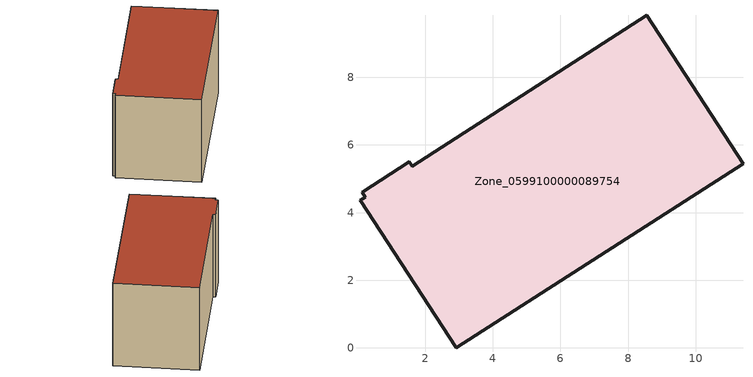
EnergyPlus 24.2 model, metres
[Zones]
Zone_0599100000089754
 floor ground (C_G): 0.09,4.37 0.24,4.46 0.14,4.6 1.54,5.5 1.63,5.37 8.55,9.84 11.4,5.44 2.93,0 z0
 wall outside (C_F): 2.93,0 11.4,5.44 8.55,9.84 1.63,5.37 1.54,5.5 0.14,4.6 0.24,4.46 0.09,4.37 2.93,0 z0:5.83
 roof outside (C_R): 0.24,4.46 0.09,4.37 2.93,0 11.4,5.44 8.55,9.84 1.63,5.37 1.54,5.5 0.14,4.6 z5.83
[BUILDING]
Pand.0599100000089754: North Axis=0; Terrain=City; Loads Convergence Tolerance Value=0.04; Temperature Convergence Tolerance Value=0.4; Solar Distribution=FullExterior; Maximum Number of Warmup Days=25; Minimum Number of Warmup Days=1
[Site:Location]
Rotterdam.The.Hague.AP_ZH_NLD Design_Conditions: Latitude=51.96; Longitude=4.45; Time Zone=1; Elevation=-4.5
[SITE:GROUNDTEMPERATURE:BUILDINGSURFACE]
18, 18, 18, 18, 18, 18, 18, 18, 18, 18, 18, 18
[MATERIAL] Thermal Absorptance=0.9; Solar Absorptance=0.7; Visible Absorptance=0.7
Name | Roughness | Thickness | Conductivity | Density | Specific Heat
G.TI.1975-1991 | MediumSmooth | 0.15 | 0.288461 | 540 | 1210
F.TI.1975-1991 | Rough | 0.3 | 0.230769 | 1920 | 840
R.TI.1975-1991 | MediumRough | 0.2 | 0.153846 | 1500 | 1000
[CONSTRUCTION]
C_G: G.TI.1975-1991
C_F: F.TI.1975-1991
C_R: R.TI.1975-1991
[ZONE]
Zone_0599100000089754: Type=1; Multiplier=1; Ceiling Height=Autocalculate; Volume=Autocalculate; Floor Area=autocalculate; Part of Total Floor Area=Yes
[ZONEINFILTRATION:DESIGNFLOWRATE]
Infil_Zone_0599100000089754: Zone or ZoneList or Space or SpaceList=Zone_0599100000089754; Schedule=AlwaysOn; Design Flow Rate Calculation Method=Flow/Area; Flow Rate per Floor Area=0.003; Constant Term Coefficient=1; Temperature Term Coefficient=0; Velocity Term Coefficient=0; Velocity Squared Term Coefficient=0
[HVACTEMPLATE:ZONE:IDEALLOADSAIRSYSTEM]
Zone_0599100000089754: Maximum Heating Supply Air Temperature=50; Minimum Cooling Supply Air Temperature=13; Maximum Heating Supply Air Humidity Ratio=0.0156; Minimum Cooling Supply Air Humidity Ratio=0.0077; Heating Limit=NoLimit; Cooling Limit=NoLimit; Dehumidification Control Type=ConstantSensibleHeatRatio; Cooling Sensible Heat Ratio=0.7; Dehumidification Setpoint=60; Humidification Control Type=None; Humidification Setpoint=30; Outdoor Air Method=None; Outdoor Air Flow Rate per Person=0.00944; Outdoor Air Flow Rate per Zone Floor Area=0; Outdoor Air Flow Rate per Zone=0; Demand Controlled Ventilation Type=None; Outdoor Air Economizer Type=NoEconomizer; Heat Recovery Type=None; Sensible Heat Recovery Effectiveness=0.7; Latent Heat Recovery Effectiveness=0.65
[ZONECONTROL:THERMOSTAT]
ThermostatControl_Zone_0599100000089754: Zone or ZoneList=Zone_0599100000089754; Control Type Schedule=DualSetpointControlType; Control 1=Thermostat_Zone_0599100000089754; Temperature Difference Between Cutout And Setpoint=0
[THERMOSTATSETPOINT:DUALSETPOINT]
Thermostat_Zone_0599100000089754: Heating Setpoint Temperature Schedule=HeatingSetpoint_Zone_0599100000089754; Cooling Setpoint Temperature Schedule=CoolingSetpoint_Zone_0599100000089754
[SCHEDULE:COMPACT]
HeatingSetpoint_Zone_0599100000089754: Through: 12/31, For: AllDays, Until: 24:00, 21
CoolingSetpoint_Zone_0599100000089754: Through: 12/31, For: AllDays, Until: 24:00, 24
DualSetpointControlType: Through: 12/31, For: AllDays, Until: 24:00, 4
AlwaysOn: Through: 12/31, For: AllDays, Until: 24:00, 1
